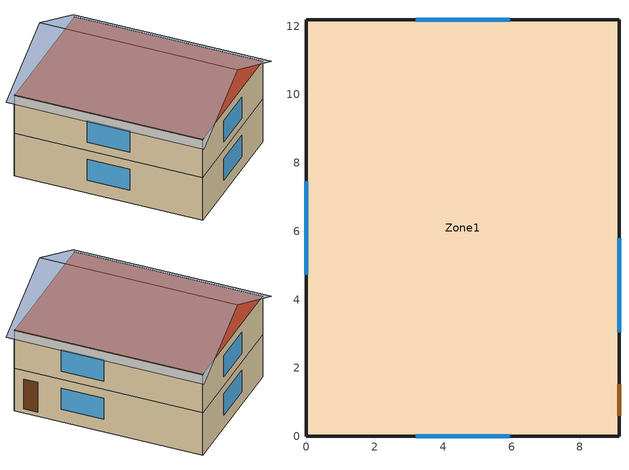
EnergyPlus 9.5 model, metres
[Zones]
Zone1
 floor foundation (Exterior Slab UnIns): 0,12.19 9.14,12.19 9.14,0 0,0 z-0.3
 floor adiabatic (Interior Floor): 0,12.19 9.14,12.19 9.14,0 0,0 z2.74
 wall outside (Exterior Wall): 9.14,0 9.14,12.19 0,12.19 0,0 9.14,0 z-0.3:2.74; 9.14,12.19 0,12.19 0,0 9.14,0 9.14,12.19 z2.74:5.49
 window (WINDOW_U-0.5 g=0.4): 9.14,3.05 9.14,5.79 / 5.94,12.19 3.2,12.19 / 0,7.47 0,4.72 / 3.2,0 5.94,0 z0.61:2.13; 9.14,3.05 9.14,5.79 / 5.94,12.19 3.2,12.19 / 0,7.47 0,4.72 / 3.2,0 5.94,0 z3.35:4.88
 door (Ext_Door1): 9.14,0.61 9.14,1.52 z0:2.13
 roof outside (Exterior Roof): 0,0 9.14,0 9.14,12.19 0,12.19 z5.49
shading: 4.57,-0.3,7.77 9.69,-0.3,5.21 9.69,12.5,5.21 4.57,12.5,7.77; 4.57,12.5,7.77 -0.55,12.5,5.21 -0.55,-0.3,5.21 4.57,-0.3,7.77
[BUILDING]
p4_AlbuquerqueNM_Base Elec_DC: North Axis=0; Terrain=City; Loads Convergence Tolerance Value=0.04; Temperature Convergence Tolerance Value=0.4; Solar Distribution=FullInteriorAndExterior; Maximum Number of Warmup Days=25; Minimum Number of Warmup Days=6
[SizingPeriod:DesignDay] Day of Month=21; DryBulb Temperature Range Modifier Type=DefaultMultipliers; Humidity Condition Type=Wetbulb; Barometric Pressure=83328; Rain Indicator=No; Snow Indicator=No; Daylight Saving Time Indicator=No
Name | Month | Day Type | Maximum DryBulb Temperature | Daily DryBulb Temperature Range | Wetbulb or DewPoint at Maximum DryBulb | Wind Speed | Wind Direction | Solar Model Indicator | Sky Clearness | ASHRAE Clear Sky Optical Depth for Beam Irradiance taub | ASHRAE Clear Sky Optical Depth for Diffuse Irradiance taud
Albuquerque Intl Sunport Ann Htg 99.6% Condns DB | 12 | WinterDesignDay | -7.7 | 0 | -7.7 | 3.1 | 0 | ASHRAEClearSky | 0
Albuquerque Intl Sunport Ann Htg 99% Condns DB | 12 | WinterDesignDay | -5.8 | 0 | -5.8 | 3.1 | 0 | ASHRAEClearSky | 0
Albuquerque Intl Sunport Ann Clg .4% Condns DB=>MWB | 7 | SummerDesignDay | 35.1 | 13.2 | 15.6 | 4.3 | 220 | ASHRAETau |  | 0.314 | 2.441
Albuquerque Intl Sunport Ann Clg 1% Condns DB=>MWB | 7 | SummerDesignDay | 33.9 | 13.2 | 15.4 | 4.3 | 220 | ASHRAETau |  | 0.314 | 2.441
[MATERIAL] Thermal Absorptance=0.9; Solar Absorptance=0.7; Visible Absorptance=0.7
Name | Roughness | Thickness | Conductivity | Density | Specific Heat
G05 25mm wood | MediumSmooth | 0.0254 | 0.15 | 608 | 1630
G01a 19mm gypsum board | MediumSmooth | 0.019 | 0.16 | 800 | 1090
M15 200mm heavyweight concrete | MediumRough | 0.2032 | 1.95 | 2240 | 900
F11 Wood siding | MediumSmooth | 0.0127 | 0.09 | 592 | 1170
R-11 3.5in Wood Stud | VeryRough | 0.0889 | 0.0542625 | 19 | 960
Plywood (Douglas Fir) - 12.7mm | Smooth | 0.0127 | 0.12 | 540 | 1210
EPS 2in | MediumSmooth | 0.0508 | 0.02884 | 29 | 1210
FG Attic R-19 | MediumRough | 0.13716 | 0.0411979 | 64 | 960
[MATERIAL:AIRGAP]
Name | Thermal Resistance
F04 Wall air space resistance | 0.15
F05 Ceiling air space resistance | 0.18
[WINDOWMATERIAL:SIMPLEGLAZINGSYSTEM] Solar Heat Gain Coefficient=0.4
Name | UFactor
U-0.5 g=0.4 | 2.83913
U-0.15 g=0.2 | 0.851739
[WINDOWMATERIAL:SHADE]
HIGH REFLECT - LOW TRANS SHADE: Solar Transmittance=0.1; Solar Reflectance=0.8; Visible Transmittance=0.1; Visible Reflectance=0.8; Infrared Hemispherical Emissivity=0.9; Infrared Transmittance=0; Thickness=0.005; Conductivity=0.1; Shade to Glass Distance=0.05; Top Opening Multiplier=0.5; Bottom Opening Multiplier=0.5; LeftSide Opening Multiplier=0.5; RightSide Opening Multiplier=0.5; Airflow Permeability=0
[CONSTRUCTION]
Ext_Door1; Thermal Mass: G05 25mm wood
Interior Floor: Plywood (Douglas Fir) - 12.7mm, F05 Ceiling air space resistance, G01a 19mm gypsum board
Exterior Slab UnIns: M15 200mm heavyweight concrete
Exterior Wall: F11 Wood siding, R-11 3.5in Wood Stud, G01a 19mm gypsum board
Interior Wall: G01a 19mm gypsum board, F04 Wall air space resistance, G01a 19mm gypsum board
Exterior Roof: FG Attic R-19, Plywood (Douglas Fir) - 12.7mm, G01a 19mm gypsum board
WINDOW_U-0.5 g=0.4: U-0.5 g=0.4
CLOTHESDRYER; RANGE: U-0.15 g=0.2
[Zone]
Zone1: Multiplier=1; Volume=482.066; Floor Area=197.698; Part of Total Floor Area=Yes
[WINDOWSHADINGCONTROL]
Zone10_Shading Control: Zone=Zone1; Shading Type=ExteriorShade; Shading Control Type=OnIfHighSolarOnWindow; Schedule=ShadingAvailable; Setpoint=100; Shading Control Is Scheduled=Yes; Glare Control Is Active=No; Shading Device Material=HIGH REFLECT - LOW TRANS SHADE; Type of Slat Angle Control for Blinds=FixedSlatAngle; Multiple Surface Control Type=Sequential; Fenestration Surface 1=F-WN-1; Fenestration Surface 2=F-WN-2; Fenestration Surface 3=R-WN-1; Fenestration Surface 4=R-WN-2; Fenestration Surface 5=B-WN-1; Fenestration Surface 6=B-WN-2; Fenestration Surface 7=L-WN-1; Fenestration Surface 8=L-WN-2
[INTERNALMASS] Zone or ZoneList=Zone1; Surface Area=197.698
Name | Construction
Zone1 Zone1 TM | Thermal Mass
Zone1 Partitions | Interior Wall
[FOUNDATION:KIVA]
Slab Details: Interior Horizontal Insulation Depth=0; Exterior Horizontal Insulation Width=0; Exterior Vertical Insulation Material=EPS 2in; Exterior Vertical Insulation Depth=0.0003048; Wall Height Above Grade=0.2; Wall Depth Below Slab=0; Footing Depth=0.4
[SURFACEPROPERTY:EXPOSEDFOUNDATIONPERIMETER]
Slab: Exposed Perimeter Calculation Method=TotalExposedPerimeter; Total Exposed Perimeter=36.576; Exposed Perimeter Fraction=1; Surface Segment 1 Exposed=Yes
[PEOPLE]
Zone1 Occupants: Zone or ZoneList=Zone1; Number of People Schedule=OccupantSchedule; Number of People Calculation Method=People; Number of People=4; Fraction Radiant=0.3; Sensible Heat Fraction=autocalculate; Activity Level Schedule=Occupant_Activity_Schedule; Carbon Dioxide Generation Rate=3.82e-08; Enable ASHRAE 55 Comfort Warnings=No; Mean Radiant Temperature Calculation Type=ZoneAveraged; Work Efficiency Schedule=Occupant_Eff_Schedule; Clothing Insulation Calculation Method=ClothingInsulationSchedule; Clothing Insulation Calculation Method Schedule=Occupant_Clothing_Schedule; Clothing Insulation Schedule=Occupant_Clothing_Schedule; Air Velocity Schedule=AirVelocitySch; Thermal Comfort Model 1 Type=Pierce
[LIGHTS]
Zone1 PhiusLights: Zone or ZoneList=Zone1; Schedule=Phius_Lighting; Design Level Calculation Method=LightingLevel; Lighting Level=3194.96; Return Air Fraction=0; Fraction Radiant=0.6; Fraction Visible=0.2; Fraction Replaceable=1; EndUse Subcategory=InteriorLights; Return Air Fraction Calculated from Plenum Temperature=No; Return Air Fraction Function of Plenum Temperature Coefficient 1=0; Return Air Fraction Function of Plenum Temperature Coefficient 2=0
[ELECTRICEQUIPMENT] Zone or ZoneList=Zone1; Design Level Calculation Method=EquipmentLevel; Fraction Lost=0
Name | Schedule | Design Level | Fraction Latent | Fraction Radiant | EndUse Subcategory
Zone1 PhiusMELs | Phius_MELs | 5603.24 | 0 | 0 | MELs
Zone1 Fridge | Always_On | 41.0959 | 0 | 1 | Fridge
Zone1 Range | BARangeSchedule | 1227.4 | 0.3 | 0.4 | Range
Zone1 ClothesDryer | BAClothesDryerSchedule | 3932.37 | 0.05 | 0.15 | ClothesDryer
Zone1 ClothesWasher | BAClothesWasherSchedule | 438.356 | 0 | 0.8 | ClothesWasher
Zone1 Dishwasher | BADishwasherSchedule | 778.623 | 0.15 | 0.6 | Dishwasher
Zone1 SizingSensible | SizingLoads | 658.935 | 0 | 0 | General
Zone1 SizingLatent | SizingLoads | 111.493 | 1 | 0 | General
[OTHEREQUIPMENT]
Zone1 TB: Fuel Type=None; Zone or ZoneList=Zone1; Schedule=Zone1_TB Schedule; Design Level Calculation Method=EquipmentLevel; Design Level=5; Fraction Latent=0; Fraction Radiant=0; Fraction Lost=0; Carbon Dioxide Generation Rate=0; EndUse Subcategory=General
[ZONEINFILTRATION:DESIGNFLOWRATE]
Zone1 Infiltration: Zone or ZoneList=Zone1; Schedule=Always_On; Design Flow Rate Calculation Method=Flow/ExteriorArea; Design Flow Rate=0; Flow per Zone Floor Area=0; Flow per Exterior Surface Area=0.00086701; Air Changes per Hour=0; Constant Term Coefficient=0; Temperature Term Coefficient=0.015; Velocity Term Coefficient=0.224; Velocity Squared Term Coefficient=0
[ZONEVENTILATION:WINDANDSTACKOPENAREA] Zone=Zone1; Opening Area=4.18064; Opening Area Fraction Schedule=Zone1_WindowFractionControl; Opening Effectiveness=autocalculate; Height Difference=1.524; Discharge Coefficient for Opening=autocalculate; Minimum Indoor Temperature=15; Maximum Indoor Temperature=100; Delta Temperature=-100; Minimum Outdoor Temperature=-100; Maximum Outdoor Temperature=100; Maximum Wind Speed=10
Name | Effective Angle
Zone1_OperableWindows-N | 0
Zone1_OperableWindows-E | 90
Zone1_OperableWindows-S | 180
Zone1_OperableWindows-W | 270
[EXTERIOR:LIGHTS]
PhiusExtLight: Schedule=Always_On; Design Level=1; Control Option=AstronomicalClock; EndUse Subcategory=General
[DESIGNSPECIFICATION:OUTDOORAIR]
Zone1_SZ_DSOA: Outdoor Air Method=Flow/Person; Outdoor Air Flow per Person=0.00708; Outdoor Air Flow per Zone Floor Area=0; Outdoor Air Flow per Zone=0.0117987; Outdoor Air Flow Air Changes per Hour=0
[DESIGNSPECIFICATION:ZONEAIRDISTRIBUTION]
Zone1_SZ_DSZAD: Zone Air Distribution Effectiveness in Cooling Mode=1; Zone Air Distribution Effectiveness in Heating Mode=1; Zone Secondary Recirculation Fraction=0; Minimum Zone Ventilation Efficiency=0
[SIZING:ZONE]
Zone1: Zone Cooling Design Supply Air Temperature Input Method=SupplyAirTemperature; Zone Cooling Design Supply Air Temperature=12.8; Zone Cooling Design Supply Air Temperature Difference=11.11; Zone Heating Design Supply Air Temperature Input Method=SupplyAirTemperature; Zone Heating Design Supply Air Temperature=50; Zone Heating Design Supply Air Temperature Difference=30; Zone Cooling Design Supply Air Humidity Ratio=0.008; Zone Heating Design Supply Air Humidity Ratio=0.008; Design Specification Outdoor Air Object=Zone1_SZ_DSOA; Zone Heating Sizing Factor=2; Zone Cooling Sizing Factor=1.5; Cooling Design Air Flow Method=DesignDay; Cooling Design Air Flow Rate=0; Cooling Minimum Air Flow per Zone Floor Area=0.000762; Cooling Minimum Air Flow=0; Cooling Minimum Air Flow Fraction=0.2; Heating Design Air Flow Method=DesignDay; Heating Design Air Flow Rate=0; Heating Maximum Air Flow per Zone Floor Area=0.002032; Heating Maximum Air Flow=0.141576; Heating Maximum Air Flow Fraction=0.3; Design Specification Zone Air Distribution Object=Zone1_SZ_DSZAD; Account for Dedicated Outdoor Air System=No; Dedicated Outdoor Air System Control Strategy=NeutralSupplyAir; Dedicated Outdoor Air Low Setpoint Temperature for Design=autosize; Dedicated Outdoor Air High Setpoint Temperature for Design=autosize
[ZONECONTROL:THERMOSTAT]
Zone1_Thermostat: Zone or ZoneList=Zone1; Control Type Schedule=HVAC_Always_4; Control 1=Zone1_DSP_Thermostat; Temperature Difference Between Cutout And Setpoint=0
[THERMOSTATSETPOINT:DUALSETPOINT]
Zone1_DSP_Thermostat: Heating Setpoint Temperature Schedule=Phius_68F; Cooling Setpoint Temperature Schedule=Phius_77F
[ZONEHVAC:PACKAGEDTERMINALHEATPUMP]
Zone1_PTHP: Availability Schedule=MechAvailable; Cooling Supply Air Flow Rate=autosize; Heating Supply Air Flow Rate=autosize; Cooling Outdoor Air Flow Rate=autosize; Heating Outdoor Air Flow Rate=autosize; Supply Air Fan=Zone1_PTHP_Fan; Heating Coil=Zone1_PTHP_DX_Heat_Coil; Heating Convergence Tolerance=0.001; Cooling Coil=Zone1_PTHP_DX_Cool_Coil; Cooling Convergence Tolerance=0.001; Supplemental Heating Coil=Zone1_PTHP_Sup_Heater; Maximum Supply Air Temperature from Supplemental Heater=50; Maximum Outdoor DryBulb Temperature for Supplemental Heater Operation=10; Fan Placement=BlowThrough; Capacity Control Method=None; Minimum Supply Air Temperature in Cooling Mode=autosize; Maximum Supply Air Temperature in Heating Mode=autosize
[Zone equipment]
Zone1: Zone1 ERV, Zone1_PTHP
[FAN:SYSTEMMODEL]
Zone1_PTHP_Fan: Availability Schedule=MechAvailable; Design Maximum Air Flow Rate=autosize; Speed Control Method=Continuous; Electric Power Minimum Flow Rate Fraction=0; Design Pressure Rise=160; Motor Efficiency=0.9; Motor In Air Stream Fraction=1; Design Electric Power Consumption=autosize; Design Power Sizing Method=TotalEfficiencyAndPressure; Electric Power Per Unit Flow Rate Per Unit Pressure=1.66667; Fan Total Efficiency=0.5; Electric Power Function of Flow Fraction Curve=CombinedPowerAndFanEff; EndUse Subcategory=General; Number of Speeds=1
[FAN:ZONEEXHAUST]
Zone1 ERV: Availability Schedule=MechAvailable; Fan Total Efficiency=0.6; Pressure Rise=70; Maximum Flow Rate=0.0283168; EndUse Subcategory=General; Flow Fraction Schedule=ExhaustFanSchedule; System Availability Manager Coupling Mode=Coupled
[COIL:COOLING:DX:SINGLESPEED]
Zone1_PTHP_DX_Cool_Coil: Availability Schedule=MechAvailable; Gross Rated Total Cooling Capacity=autosize; Gross Rated Sensible Heat Ratio=0.75; Gross Rated Cooling COP=3; Rated Air Flow Rate=autosize; Rated Evaporator Fan Power Per Volume Flow Rate=773.3; Total Cooling Capacity Function of Temperature Curve=HPACCoolCapFT; Total Cooling Capacity Function of Flow Fraction Curve=HPACCoolCapFFF; Energy Input Ratio Function of Temperature Curve=HPACEIRFT; Energy Input Ratio Function of Flow Fraction Curve=HPACEIRFFF; Part Load Fraction Correlation Curve=HPACPLFFPLR; Minimum Outdoor DryBulb Temperature for Compressor Operation=-25; Nominal Time for Condensate Removal to Begin=0; Ratio of Initial Moisture Evaporation Rate and Steady State Latent Capacity=0; Maximum Cycling Rate=0; Latent Capacity Time Constant=0; Condenser Type=AirCooled; Evaporative Condenser Effectiveness=0.9; Evaporative Condenser Pump Rated Power Consumption=0; Crankcase Heater Capacity=0; Maximum Outdoor DryBulb Temperature for Crankcase Heater Operation=10; Basin Heater Capacity=0; Basin Heater Setpoint Temperature=2; Report ASHRAE Standard 127 Performance Ratings=No
[COIL:HEATING:ELECTRIC]
Zone1_PTHP_Sup_Heater: Availability Schedule=MechAvailable; Efficiency=1; Nominal Capacity=autosize
[COIL:HEATING:DX:SINGLESPEED]
Zone1_PTHP_DX_Heat_Coil: Availability Schedule=MechAvailable; Gross Rated Heating Capacity=autosize; Gross Rated Heating COP=2.5; Rated Air Flow Rate=autosize; Rated Supply Fan Power Per Volume Flow Rate=773.3; Heating Capacity Function of Temperature Curve=HPACHeatCapFT; Heating Capacity Function of Flow Fraction Curve=HPACHeatCapFFF; Energy Input Ratio Function of Temperature Curve=HPACHeatEIRFT; Energy Input Ratio Function of Flow Fraction Curve=HPACHeatEIRFFF; Part Load Fraction Correlation Curve=HPACCOOLPLFFPLR; Minimum Outdoor DryBulb Temperature for Compressor Operation=0; Maximum Outdoor DryBulb Temperature for Defrost Operation=5; Crankcase Heater Capacity=0; Maximum Outdoor DryBulb Temperature for Crankcase Heater Operation=10; Defrost Strategy=Resistive; Defrost Control=TIMED; Defrost Time Period Fraction=0.166667; Resistive Defrost Heater Capacity=autosize; Region number for calculating HSPF=4; Secondary Coil Fan Flow Scaling Factor=1.25
[WATERHEATER:MIXED]
Zone1_ElectricWaterHeater_50Gal: Tank Volume=0.189271; Setpoint Temperature Schedule=DHW_122F; Deadband Temperature Difference=0; Maximum Temperature Limit=82.2222; Heater Control Type=MODULATE; Heater Maximum Capacity=11712; Heater Minimum Capacity=0; Heater Ignition Minimum Flow Rate=0; Heater Ignition Delay=0; Heater Fuel Type=Electricity; Heater Thermal Efficiency=0.95; Off Cycle Parasitic Fuel Consumption Rate=10; Off Cycle Parasitic Fuel Type=ELECTRICITY; Off Cycle Parasitic Heat Fraction to Tank=0; On Cycle Parasitic Fuel Consumption Rate=30; On Cycle Parasitic Fuel Type=ELECTRICITY; On Cycle Parasitic Heat Fraction to Tank=0; Ambient Temperature Indicator=ZONE; Ambient Temperature Zone=Zone1; Off Cycle Loss Coefficient to Ambient Temperature=2.36; Off Cycle Loss Fraction to Zone=1; On Cycle Loss Fraction to Zone=1; Peak Use Flow Rate=2.2008e-06; Use Flow Rate Fraction Schedule=CombinedDHWSchedule; Use Side Effectiveness=1; Source Side Effectiveness=1; Use Side Design Flow Rate=autosize; Source Side Design Flow Rate=autosize; Indirect Water Heating Recovery Time=1.5; Source Side Flow Control Mode=IndirectHeatPrimarySetpoint; EndUse Subcategory=General
[ENERGYMANAGEMENTSYSTEM:SENSOR]
Name | OutputVariable or OutputMeter Index Key | OutputVariable or OutputMeter
Zone1_IWB | Zone1_Zone_Air_Node | System Node Wetbulb Temperature
Zone1_IDB | Zone1 | Zone Air Temperature
OWB | * | Site Outdoor Air Wetbulb Temperature
ODB | * | Site Outdoor Air Drybulb Temperature
NatVentAvail | NatVent | Schedule Value
Clock | PhiusExtLight | Exterior Lights Electricity Energy
PV | ELC | Electric Load Center Produced Electricity Energy
MorphOnOff | Weather Morph | Schedule Value
Count | Count | Schedule Value
ODP | * | Site Outdoor Air Dewpoint Temperature
[ENERGYMANAGEMENTSYSTEM:ACTUATOR]
Name | Actuated Component Unique | Actuated Component Type | Actuated Component Control Type
Zone1WindowEconomizer | Zone1_WindowFractionControl | Schedule:Constant | Schedule Value
Zone1_tbTemp | Zone1_TB Schedule | Schedule:Constant | Schedule Value
DC_Coolings | Demand Control Cooling | Schedule:Compact | Schedule Value
ODB2 | Environment | Weather Data | Outdoor Dry Bulb
Count2 | Count | Schedule:Constant | Schedule Value
ODP2 | Environment | Weather Data | Outdoor Dew Point
[ENERGYMANAGEMENTSYSTEM:PROGRAMCALLINGMANAGER]
Zone1_Program Caller: BeginZoneTimestepBeforeSetCurrentWeather; Zone1_SummerVentDB; Zone1_TBDelta
WeatherMorph: BeginZoneTimestepBeforeSetCurrentWeather; DBMorph; DPMorph
[ENERGYMANAGEMENTSYSTEM:PROGRAM]
Zone1_SummerVentWB: IF Zone1_IWB> 1+ OWB && NatVentAvail > 0 && Clock > 0; SET Zone1WindowEconomizer = 1; SET DC_Coolings = 0; ELSE; SET Zone1WindowEconomizer = 0; ENDIF
Zone1_SummerVentDB: IF Zone1_IDB> 1+ ODB && NatVentAvail > 0 && Clock > 0; SET Zone1WindowEconomizer = 1; SET DC_Coolings = 0; ELSE; SET Zone1WindowEconomizer = 0; ENDIF
Zone1_TBDelta: IF ODB == Zone1_IDB; SET Zone1_tbTemp = 0; ELSE; SET Zone1_tbTemp = ODB - Zone1_IDB; ENDIF
DBMorph: IF MorphOnOff == 1; SET ODB2 = (@TodayOutDryBulbTemp Hour TimeStepNum) + 0.0*(@Sin (PI*Count/168)); SET Count2 = Count + 0.25; ELSEIF MorphOnOff == 2; SET ODB2 = (@TodayOutDryBulbTemp Hour TimeStepNum) +0.0*(@Sin (PI*Count/168)); SET Count2 = Count + 0.25; ELSE; SET ODB2 = Null; SET Count2 = 0; ENDIF; RETURN
DPMorph: IF MorphOnOff == 1; SET ODP2 = (@TodayOutDewPointTemp Hour TimeStepNum) + 0.0*(@Sin (PI*Count/168)); SET Count2 = Count + 0.25; ELSEIF MorphOnOff == 2; SET ODP2 = (@TodayOutDewPointTemp Hour TimeStepNum) +0.0*(@Sin (PI*Count/168)); SET Count2 = Count + 0.25; ELSE; SET ODP2 = Null; SET Count2 = 0; ENDIF; RETURN
[DEMANDMANAGERASSIGNMENTLIST]
Zone1_Demand Limiting: Meter=ElectricityNet:Facility; Demand Limit Schedule=Always Off; Demand Limit Safety Fraction=0.95; Demand Window Length=10; Demand Manager Priority=All; DemandManager 1=Zone1_Set backs
[DEMANDMANAGER:THERMOSTATS]
Zone1_Set backs: Availability Schedule=Demand Control Cooling; Reset Control=Fixed; Minimum Reset Duration=30; Maximum Heating Setpoint Reset=20; Maximum Cooling Setpoint Reset=27; Selection Control=All; Thermostat 1=Zone1_Thermostat
[GENERATOR:PVWATTS]
PV Array: PVWatts Version=5; DC System Capacity=3000; Module Type=Standard; Array Type=FixedOpenRack; System Losses=0.14; Array Geometry Type=TiltAzimuth; Tilt Angle=50; Azimuth Angle=180; Ground Coverage Ratio=0.4
[ELECTRICLOADCENTER:INVERTER:PVWATTS]
PV Inverter: DC to AC Size Ratio=1.1; Inverter Efficiency=0.96
[ELECTRICLOADCENTER:GENERATORS]
PV: Generator 1=PV Array; Generator 1 Rated Electric Power Output=3000; Generator 1 Availability Schedule=Always_On
[ELECTRICLOADCENTER:STORAGE:SIMPLE]
Simple Battery: Availability Schedule=Always_On; Radiative Fraction for Zone Heat Gains=0.9; Nominal Energetic Efficiency for Charging=0.9; Nominal Discharging Energetic Efficiency=0.9; Maximum Storage Capacity=10800000; Initial State of Charge=10800000
[ELECTRICLOADCENTER:TRANSFORMER]
Transformer: Availability Schedule=Always_On; Transformer Usage=LoadCenterPowerConditioning; Radiative Fraction=0; Phase=3; Conductor Material=Aluminum; Full Load Temperature Rise=150; Fraction of Eddy Current Losses=0.1; Performance Input Method=RatedLosses; Nameplate Efficiency=0.98; Per Unit Load for Nameplate Efficiency=0.35; Reference Temperature for Nameplate Efficiency=75; Consider Transformer Loss for Utility Cost=Yes
[ELECTRICLOADCENTER:DISTRIBUTION]
ELC: Generator List=PV; Generator Operation Scheme Type=Baseload; Generator Demand Limit Scheme Purchased Electric Demand Limit=0; Electrical Buss Type=AlternatingCurrentWithStorage; Inverter=PV Inverter; Electrical Storage Object=Simple Battery; Storage Operation Scheme=FacilityDemandLeveling; Storage Control Track Meter=ElectricityNet:Facility; Storage Converter Object=Converter; Maximum Storage State of Charge Fraction=1; Minimum Storage State of Charge Fraction=0.2; Storage Control Utility Demand Target=3500; Storage Control Utility Demand Target Fraction Schedule=OutageCooling
[ELECTRICLOADCENTER:STORAGE:CONVERTER]
Converter: Availability Schedule=Always_On; Power Conversion Efficiency Method=SimpleFixed; Simple Fixed Efficiency=0.95
[SCHEDULE:COMPACT]
BARangeSchedule; Phius_Lighting; Phius_MELs; CombinedDHWSchedule; BAClothesDryerSchedule; BAClothesWasherSchedule; BADishwasherSchedule: Through: 12/31, For: SummerDesignDay, Until: 24:00, 0, For: AllOtherDays, Until: 24:00, 0
ExhaustFanSchedule: Through: 12/31, For: AllDays, Until: 06:00, 0, Until: 06:30, 1, Until: 18:00, 0, Until: 18:30, 1, Until: 24:00
Occupant_Activity_Schedule: Through: 12/31, For: AllDays, Until: 24:00, 120
Occupant_Eff_Schedule: Through: 12/31, For: AllDays, Until: 24:00, 0
Occupant_Clothing_Schedule: Through: 04/30, For: AllDays, Until: 24:00, 1, Through: 09/30, For: AllDays, Until: 24:00, 0.3, Through: 12/31, For: AllDays, Until: 24:00, 1
OccupantSchedule: Through: 12/31, For: AllDays, Until: 24:00, 1
MechAvailable: Through: 01/12, For: AllDays, Until: 24:00, 1, Through: 01/19, For: AllDays, Until: 24:00, 0, Through: 07/19, For: AllDays, Until: 24:00, 1, Through: 07/26, For: AllDays, Until: 24:00, 1, Through: 12/31, For: AllDays, Until: 24:00, 1
NatVent: Through: 07/19, For: SummerDesignDay, Until: 24:00, 0, For: AllOtherDays, Until: 24:00, 0, Through: 07/26, For: SummerDesignDay, Until: 24:00, 0, For: AllOtherDays, Until: 24:00, 0, Through: 12/31, For: AllDays, Until: 24:00, 0
OutageCooling: Through: 07/19, For: AllDays, Until: 24:00, 1, Through: 07/26, For: AllDays, Until: 24:00, 0, Through: 12/31, For: AllDays, Until: 24:00, 1
Demand Control Cooling: Through: 07/19, For: AllDays, Until: 24:00, 0, Through: 07/26, For: AllDays, Until: 24:00, 1, Through: 12/31, For: AllDays, Until: 24:00, 0
ShadingAvailable: Through: 07/19, For: AllDays, Until: 24:00, 0, Through: 07/26, For: AllDays, Until: 24:00, 0, Through: 12/31, For: AllDays, Until: 24:00, 0
SizingLoads: Through: 12/31, For: SummerDesignDay, Until: 24:00, 1, For: AllOtherDays, Until: 24:00, 0
Weather Morph: Through: 12-Jan, For: AllDays, Until: 24:00, 0, Through: 19-Jan, For: SummerDesignDay WinterDesignDay, Until: 24:00, 0, For: AllOtherDays, Until: 24:00, 0, Through: 19-Jul, For: AllDays, Until: 24:00, 0, Through: 26-Jul, For: SummerDesignDay WinterDesignDay, Until: 24:00, 0, For: AllOtherDays, Until: 24:00, 0, Through: 12/31, For: AllDays, Until: 24:00, 0
[SCHEDULE:CONSTANT]
Name | Hourly Value
HVAC_ALWAYS_4 | 4
Phius_68F | 20
DHW_122F | 2
Phius_77F | 25
AirVelocitySch | 0.16
Always_On | 1
Always Off; Zone1_WindowFractionControl; Zone1_TB Schedule; Count | 0
[CURVE:QUADRATIC] Input Unit Type for X=Dimensionless; Output Unit Type=Dimensionless
Name | Coefficient1 Constant | Coefficient2 x | Coefficient3 x2 | Minimum Value of x | Maximum Value of x
HPACCoolCapFFF | 0.8 | 0.2 | 0 | 0.5 | 1.5
HPACEIRFFF | 1.1552 | -0.1808 | 0.0256 | 0.5 | 1.5
HPACPLFFPLR | 0.85 | 0.15 | 0 | 0 | 1
HPACHeatEIRFFF | 1.3824 | -0.4336 | 0.0512 | 0 | 1
HPACCOOLPLFFPLR | 0.75 | 0.25 | 0 | 0 | 1
[CURVE:CUBIC] Output Unit Type=Dimensionless
Name | Coefficient1 Constant | Coefficient2 x | Coefficient3 x2 | Coefficient4 x3 | Minimum Value of x | Maximum Value of x | Minimum Curve Output | Maximum Curve Output | Input Unit Type for X
CombinedPowerAndFanEff | 0 | 0.027411 | 0.00874 | 0.969563 | 0.5 | 1.5 | 0.01 | 1.5 | Dimensionless
HPACHeatCapFT | 0.758746 | 0.027626 | 0.000148716 | 3.4992e-06 | -20 | 20 |  |  | Temperature
HPACHeatCapFFF | 0.84 | 0.16 | 0 | 0 | 0.5 | 1.5 |  |  | Dimensionless
HPACHeatEIRFT | 1.19248 | -0.0300438 | 0.00103745 | -2.3328e-05 | -20 | 20 |  |  | Temperature
[CURVE:BIQUADRATIC] Minimum Value of x=12.77778; Maximum Value of x=23.88889; Minimum Value of y=18; Maximum Value of y=46.11111; Input Unit Type for X=Temperature; Input Unit Type for Y=Temperature; Output Unit Type=Dimensionless
Name | Coefficient1 Constant | Coefficient2 x | Coefficient3 x2 | Coefficient4 y | Coefficient5 y2 | Coefficient6 xy
HPACCoolCapFT | 0.942588 | 0.00954335 | 0.00068377 | -0.0110427 | 5.249e-06 | -9.72e-06
HPACEIRFT | 0.342414 | 0.034885 | -0.0006237 | 0.00497722 | 0.000437951 | -0.000728028
